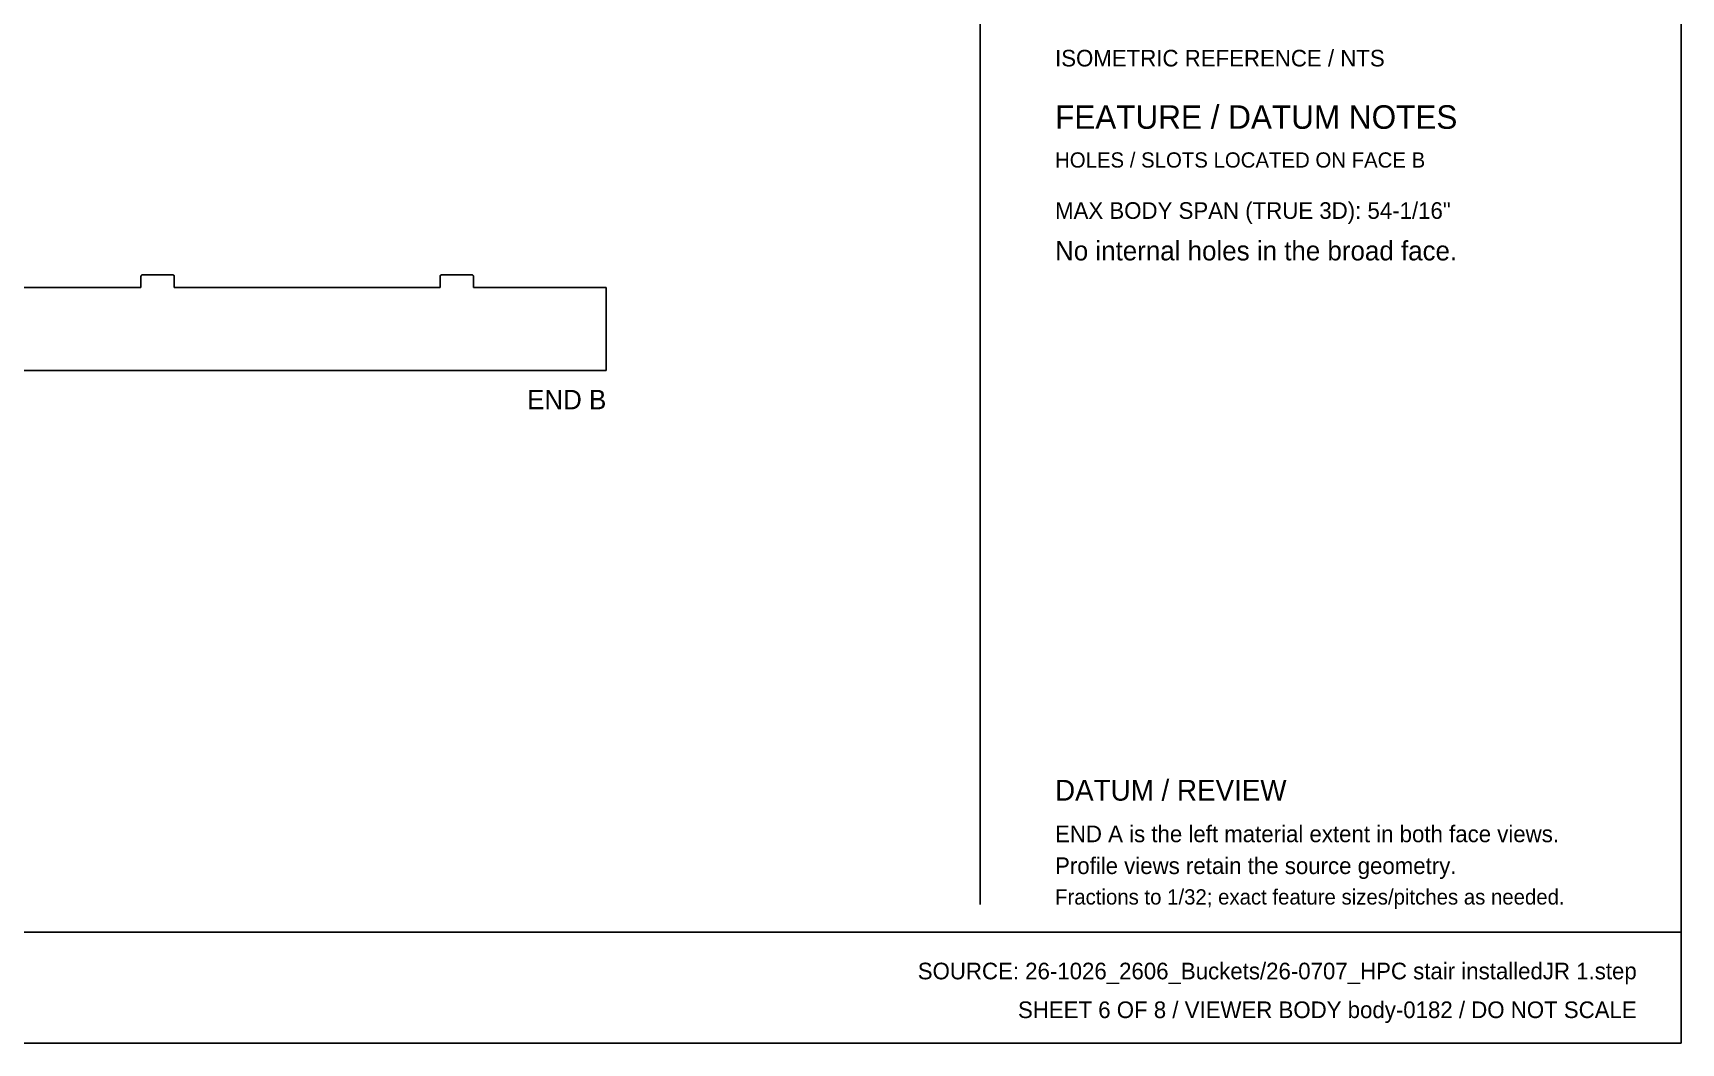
# Model space of a CAD drawing. Header units: inches. Extents: x 1.4 to 100.6, y 1.4 to 64.6.
# Drawn here: x 51 to 100.58, y 1.42 to 31.8 of the extents above; entities that cross this region are included whole.
import ezdxf
from ezdxf.enums import TextEntityAlignment as Align

# ---------------------------------------------------------------- set-up
doc = ezdxf.new("R2010")
doc.units = ezdxf.units.IN
doc.header["$MEASUREMENT"] = 0

msp = doc.modelspace()

# ---------------------------------------------------------------- linework, layer by layer
at = {"layer": 'OUTLINE'}
for p, q in [((100.583, 64.583), (100.583, 1.417)), ((79.5, 56.625), (79.5, 5.583)), ((54.251, 24.488), (54.25, 24.487)), ((54.25, 24.487), (54.25, 24.486)), ((54.25, 24.486), (54.25, 24.485)), ((54.25, 24.485), (54.25, 24.484)), ((54.25, 24.484), (54.25, 24.483)), ((54.25, 24.483), (54.25, 24.482)), ((54.25, 24.482), (54.25, 24.481)), ((54.25, 24.481), (54.25, 24.146)), ((54.252, 24.493), (54.251, 24.492)), ((54.251, 24.492), (54.251, 24.491)), ((54.251, 24.491), (54.251, 24.49)), ((54.251, 24.49), (54.251, 24.489)), ((54.251, 24.489), (54.251, 24.488)), ((54.253, 24.496), (54.252, 24.495)), ((54.252, 24.495), (54.252, 24.494)), ((54.252, 24.494), (54.252, 24.493)), ((54.254, 24.498), (54.253, 24.497)), ((54.253, 24.497), (54.253, 24.497)), ((54.253, 24.497), (54.253, 24.496)), ((54.255, 24.5), (54.254, 24.499)), ((54.254, 24.499), (54.254, 24.498)), ((54.256, 24.502), (54.255, 24.501)), ((54.255, 24.501), (54.255, 24.5)), ((54.257, 24.503), (54.256, 24.503)), ((54.256, 24.503), (54.256, 24.502)), ((54.258, 24.505), (54.257, 24.504)), ((54.257, 24.504), (54.257, 24.503)), ((54.259, 24.506), (54.258, 24.506)), ((54.258, 24.506), (54.258, 24.505)), ((54.26, 24.507), (54.259, 24.506)), ((54.261, 24.509), (54.26, 24.508)), ((54.26, 24.508), (54.26, 24.507)), ((54.262, 24.509), (54.261, 24.509)), ((54.263, 24.511), (54.262, 24.51)), ((54.262, 24.51), (54.262, 24.509)), ((54.264, 24.511), (54.263, 24.511)), ((54.265, 24.513), (54.264, 24.512)), ((54.264, 24.512), (54.264, 24.511)), ((54.266, 24.513), (54.265, 24.513)), ((54.267, 24.514), (54.266, 24.513)), ((54.268, 24.515), (54.267, 24.514)), ((54.267, 24.514), (54.267, 24.514)), ((54.269, 24.515), (54.268, 24.515)), ((54.27, 24.516), (54.269, 24.515)), ((54.271, 24.516), (54.27, 24.516)), ((54.272, 24.517), (54.271, 24.516)), ((54.273, 24.517), (54.272, 24.517)), ((54.274, 24.518), (54.273, 24.517)), ((54.273, 24.517), (54.273, 24.517)), ((54.275, 24.518), (54.274, 24.518)), ((54.276, 24.519), (54.275, 24.518)), ((54.277, 24.519), (54.276, 24.519)), ((54.278, 24.519), (54.277, 24.519)), ((54.279, 24.519), (54.278, 24.519)), ((54.28, 24.52), (54.279, 24.519)), ((54.281, 24.52), (54.28, 24.52)), ((54.282, 24.52), (54.281, 24.52)), ((54.283, 24.52), (54.282, 24.52)), ((54.284, 24.52), (54.283, 24.52)), ((54.285, 24.521), (54.284, 24.52)), ((54.286, 24.521), (54.285, 24.521)), ((54.287, 24.521), (54.286, 24.521)), ((54.286, 24.521), (54.286, 24.521)), ((54.288, 24.521), (54.287, 24.521)), ((54.289, 24.521), (54.288, 24.521)), ((55.211, 24.521), (54.289, 24.521)), ((55.212, 24.521), (55.211, 24.521)), ((55.213, 24.521), (55.212, 24.521)), ((55.214, 24.521), (55.213, 24.521)), ((55.215, 24.521), (55.214, 24.521)), ((55.214, 24.521), (55.214, 24.521)), ((55.216, 24.52), (55.215, 24.521)), ((55.217, 24.52), (55.216, 24.52)), ((55.218, 24.52), (55.217, 24.52)), ((55.219, 24.52), (55.218, 24.52)), ((55.22, 24.52), (55.219, 24.52)), ((55.221, 24.519), (55.22, 24.52)), ((55.222, 24.519), (55.221, 24.519)), ((55.223, 24.519), (55.222, 24.519)), ((55.224, 24.519), (55.223, 24.519)), ((55.225, 24.518), (55.224, 24.519)), ((55.226, 24.518), (55.225, 24.518)), ((55.227, 24.517), (55.226, 24.518)), ((55.228, 24.517), (55.227, 24.517)), ((55.227, 24.517), (55.227, 24.517)), ((55.229, 24.516), (55.228, 24.517)), ((55.23, 24.516), (55.229, 24.516)), ((55.231, 24.515), (55.23, 24.516)), ((55.232, 24.515), (55.231, 24.515)), ((55.233, 24.514), (55.232, 24.515)), ((55.234, 24.513), (55.233, 24.514)), ((55.233, 24.514), (55.233, 24.514)), ((55.235, 24.513), (55.234, 24.513)), ((55.236, 24.512), (55.235, 24.513)), ((55.236, 24.511), (55.236, 24.512)), ((55.237, 24.511), (55.236, 24.511)), ((55.238, 24.51), (55.237, 24.511)), ((55.238, 24.509), (55.238, 24.51)), ((55.239, 24.509), (55.238, 24.509)), ((55.24, 24.508), (55.239, 24.509)), ((55.24, 24.507), (55.24, 24.508)), ((55.241, 24.506), (55.24, 24.507)), ((55.242, 24.506), (55.241, 24.506)), ((55.242, 24.505), (55.242, 24.506)), ((55.243, 24.504), (55.242, 24.505)), ((55.243, 24.503), (55.243, 24.504)), ((55.244, 24.503), (55.243, 24.503)), ((55.244, 24.502), (55.244, 24.503)), ((55.245, 24.501), (55.244, 24.502)), ((55.245, 24.5), (55.245, 24.501)), ((55.246, 24.499), (55.245, 24.5)), ((55.246, 24.498), (55.246, 24.499)), ((55.247, 24.497), (55.246, 24.498)), ((55.247, 24.496), (55.247, 24.497)), ((55.247, 24.497), (55.247, 24.497)), ((55.248, 24.495), (55.247, 24.496)), ((55.248, 24.494), (55.248, 24.495)), ((55.248, 24.493), (55.248, 24.494)), ((55.249, 24.492), (55.248, 24.493)), ((55.249, 24.491), (55.249, 24.492)), ((55.249, 24.49), (55.249, 24.491)), ((55.249, 24.489), (55.249, 24.49)), ((55.249, 24.488), (55.249, 24.489)), ((55.25, 24.487), (55.249, 24.488)), ((55.25, 24.486), (55.25, 24.487)), ((55.25, 24.485), (55.25, 24.486)), ((55.25, 24.484), (55.25, 24.485)), ((55.25, 24.483), (55.25, 24.484)), ((55.25, 24.482), (55.25, 24.483)), ((55.25, 24.481), (55.25, 24.482)), ((55.25, 24.146), (55.25, 24.481)), ((63.251, 24.488), (63.25, 24.487)), ((63.25, 24.487), (63.25, 24.486)), ((63.25, 24.486), (63.25, 24.485)), ((63.25, 24.485), (63.25, 24.484)), ((63.25, 24.484), (63.25, 24.483)), ((63.25, 24.483), (63.25, 24.482)), ((63.25, 24.482), (63.25, 24.481)), ((63.25, 24.481), (63.25, 24.146)), ((63.252, 24.493), (63.251, 24.492)), ((63.251, 24.492), (63.251, 24.491)), ((63.251, 24.491), (63.251, 24.49)), ((63.251, 24.49), (63.251, 24.489)), ((63.251, 24.489), (63.251, 24.488)), ((63.253, 24.496), (63.252, 24.495)), ((63.252, 24.495), (63.252, 24.494)), ((63.252, 24.494), (63.252, 24.493)), ((63.254, 24.498), (63.253, 24.497)), ((63.253, 24.497), (63.253, 24.497)), ((63.253, 24.497), (63.253, 24.496)), ((63.255, 24.5), (63.254, 24.499)), ((63.254, 24.499), (63.254, 24.498)), ((63.256, 24.502), (63.255, 24.501)), ((63.255, 24.501), (63.255, 24.5)), ((63.257, 24.503), (63.256, 24.503)), ((63.256, 24.503), (63.256, 24.502)), ((63.258, 24.505), (63.257, 24.504)), ((63.257, 24.504), (63.257, 24.503)), ((63.259, 24.506), (63.258, 24.506)), ((63.258, 24.506), (63.258, 24.505)), ((63.26, 24.507), (63.259, 24.506)), ((63.261, 24.509), (63.26, 24.508)), ((63.26, 24.508), (63.26, 24.507)), ((63.262, 24.509), (63.261, 24.509)), ((63.263, 24.511), (63.262, 24.51)), ((63.262, 24.51), (63.262, 24.509)), ((63.264, 24.511), (63.263, 24.511)), ((63.265, 24.513), (63.264, 24.512)), ((63.264, 24.512), (63.264, 24.511)), ((63.266, 24.513), (63.265, 24.513)), ((63.267, 24.514), (63.266, 24.513)), ((63.268, 24.515), (63.267, 24.514)), ((63.267, 24.514), (63.267, 24.514)), ((63.269, 24.515), (63.268, 24.515)), ((63.27, 24.516), (63.269, 24.515)), ((63.271, 24.516), (63.27, 24.516)), ((63.272, 24.517), (63.271, 24.516)), ((63.273, 24.517), (63.272, 24.517)), ((63.274, 24.518), (63.273, 24.517)), ((63.273, 24.517), (63.273, 24.517)), ((63.275, 24.518), (63.274, 24.518)), ((63.276, 24.519), (63.275, 24.518)), ((63.277, 24.519), (63.276, 24.519)), ((63.278, 24.519), (63.277, 24.519)), ((63.279, 24.519), (63.278, 24.519)), ((63.28, 24.52), (63.279, 24.519)), ((63.281, 24.52), (63.28, 24.52)), ((63.282, 24.52), (63.281, 24.52)), ((63.283, 24.52), (63.282, 24.52)), ((63.284, 24.52), (63.283, 24.52)), ((63.285, 24.521), (63.284, 24.52)), ((63.286, 24.521), (63.285, 24.521)), ((63.287, 24.521), (63.286, 24.521)), ((63.286, 24.521), (63.286, 24.521)), ((63.288, 24.521), (63.287, 24.521)), ((63.289, 24.521), (63.288, 24.521)), ((64.211, 24.521), (63.289, 24.521)), ((64.212, 24.521), (64.211, 24.521)), ((64.213, 24.521), (64.212, 24.521)), ((64.214, 24.521), (64.213, 24.521)), ((64.215, 24.521), (64.214, 24.521)), ((64.214, 24.521), (64.214, 24.521)), ((64.216, 24.52), (64.215, 24.521)), ((64.217, 24.52), (64.216, 24.52)), ((64.218, 24.52), (64.217, 24.52)), ((64.219, 24.52), (64.218, 24.52)), ((64.22, 24.52), (64.219, 24.52)), ((64.221, 24.519), (64.22, 24.52)), ((64.222, 24.519), (64.221, 24.519)), ((64.223, 24.519), (64.222, 24.519)), ((64.224, 24.519), (64.223, 24.519)), ((64.225, 24.518), (64.224, 24.519)), ((64.226, 24.518), (64.225, 24.518)), ((64.227, 24.517), (64.226, 24.518)), ((64.228, 24.517), (64.227, 24.517)), ((64.227, 24.517), (64.227, 24.517)), ((64.229, 24.516), (64.228, 24.517)), ((64.23, 24.516), (64.229, 24.516)), ((64.231, 24.515), (64.23, 24.516)), ((64.232, 24.515), (64.231, 24.515)), ((64.233, 24.514), (64.232, 24.515)), ((64.234, 24.513), (64.233, 24.514)), ((64.233, 24.514), (64.233, 24.514)), ((64.235, 24.513), (64.234, 24.513)), ((64.236, 24.512), (64.235, 24.513)), ((64.236, 24.511), (64.236, 24.512)), ((64.237, 24.511), (64.236, 24.511)), ((64.238, 24.51), (64.237, 24.511)), ((64.238, 24.509), (64.238, 24.51)), ((64.239, 24.509), (64.238, 24.509)), ((64.24, 24.508), (64.239, 24.509)), ((64.24, 24.507), (64.24, 24.508)), ((64.241, 24.506), (64.24, 24.507)), ((64.242, 24.506), (64.241, 24.506)), ((64.242, 24.505), (64.242, 24.506)), ((64.243, 24.504), (64.242, 24.505)), ((64.243, 24.503), (64.243, 24.504)), ((64.244, 24.503), (64.243, 24.503)), ((64.244, 24.502), (64.244, 24.503)), ((64.245, 24.501), (64.244, 24.502)), ((64.245, 24.5), (64.245, 24.501)), ((64.246, 24.499), (64.245, 24.5)), ((64.246, 24.498), (64.246, 24.499)), ((64.247, 24.497), (64.246, 24.498)), ((64.247, 24.496), (64.247, 24.497)), ((64.247, 24.497), (64.247, 24.497)), ((64.248, 24.495), (64.247, 24.496)), ((64.248, 24.494), (64.248, 24.495)), ((64.248, 24.493), (64.248, 24.494)), ((64.249, 24.492), (64.248, 24.493)), ((64.249, 24.491), (64.249, 24.492)), ((64.249, 24.49), (64.249, 24.491)), ((64.249, 24.489), (64.249, 24.49)), ((64.249, 24.488), (64.249, 24.489)), ((64.25, 24.487), (64.249, 24.488)), ((64.25, 24.486), (64.25, 24.487)), ((64.25, 24.485), (64.25, 24.486)), ((64.25, 24.484), (64.25, 24.485)), ((64.25, 24.483), (64.25, 24.484)), ((64.25, 24.482), (64.25, 24.483)), ((64.25, 24.481), (64.25, 24.482)), ((64.25, 24.146), (64.25, 24.481)), ((54.25, 24.146), (46.25, 24.146)), ((63.25, 24.146), (55.25, 24.146)), ((68.25, 24.146), (64.25, 24.146)), ((68.25, 21.646), (68.25, 24.146)), ((14.25, 21.646), (68.25, 21.646)), ((1.417, 4.75), (100.583, 4.75)), ((100.583, 1.417), (1.417, 1.417))]:
    msp.add_line(p, q, dxfattribs=at)

# ---------------------------------------------------------------- texts
at = {"layer": 'ANNOTATION'}
for s, height, p in [('ISOMETRIC REFERENCE / NTS', 0.5, (81.75, 30.792)), ('FEATURE / DATUM NOTES', 0.70833, (81.75, 28.917)), ('HOLES / SLOTS LOCATED ON FACE B', 0.45833, (81.75, 27.75)), ('MAX BODY SPAN (TRUE 3D): 54-1/16"', 0.5, (81.75, 26.208)), ('No internal holes in the broad face.', 0.58333, (81.75, 24.958)), ('DATUM / REVIEW', 0.625, (81.75, 8.708)), ('END A is the left material extent in both face views.', 0.5, (81.75, 7.458)), ('Profile views retain the source geometry.', 0.5, (81.75, 6.5)), ('Fractions to 1/32; exact feature sizes/pitches as needed.', 0.45833, (81.75, 5.583))]:
    msp.add_text(s, height=height, dxfattribs=at).set_placement(p)
for s, height, p in [('END B', 0.5833, (68.25, 20.479)), ('SOURCE: 26-1026_2606_Buckets/26-0707_HPC stair installedJR 1.step', 0.5, (99.25, 3.333)), ('SHEET 6 OF 8 / VIEWER BODY body-0182 / DO NOT SCALE', 0.5, (99.25, 2.167))]:
    msp.add_text(s, height=height, dxfattribs=at).set_placement(p, align=Align.RIGHT)

doc.saveas('drawing.dxf')
